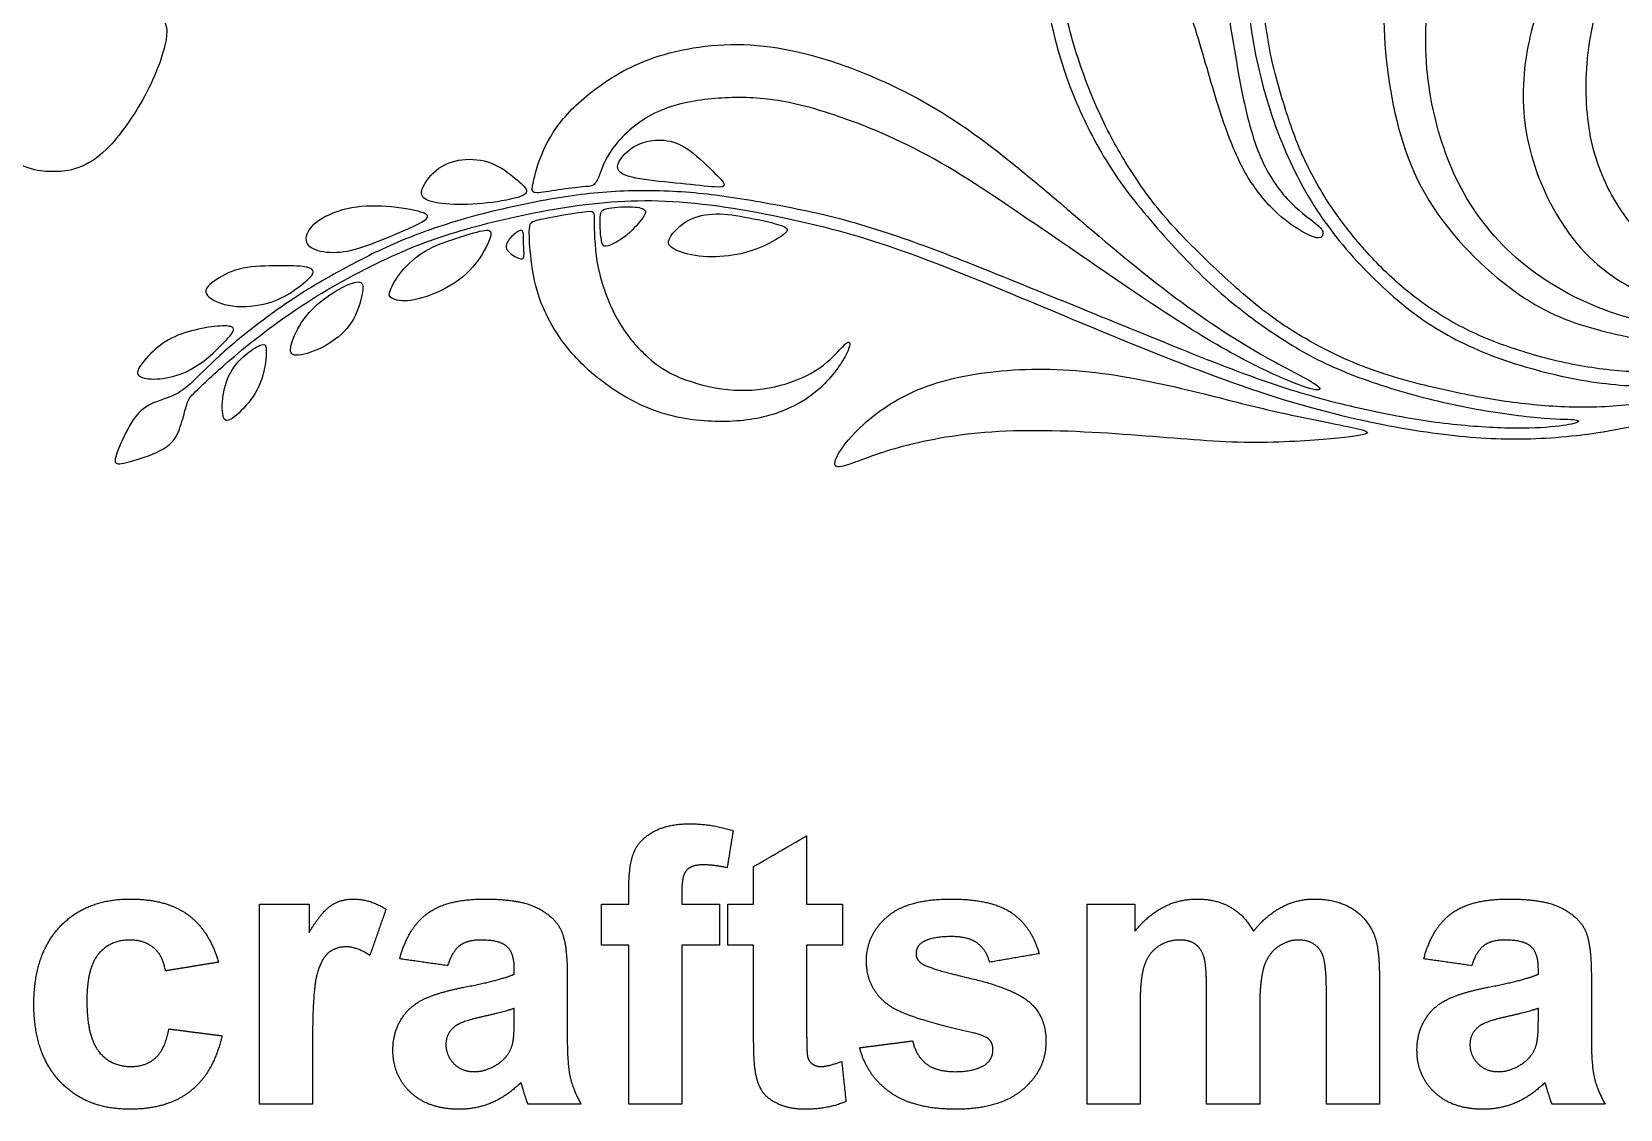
# Model space of a CAD drawing. Header units: millimetres. Extents: x -100 to 100, y -108 to 99.
# Drawn here: x -24.74 to 3.94, y -107.09 to -87.63 of the extents above; entities that cross this region are included whole.
import ezdxf

# ---------------------------------------------------------------- set-up
doc = ezdxf.new("R2010")
doc.units = ezdxf.units.MM
doc.header["$MEASUREMENT"] = 0
doc.layers.add('Default', color=18, linetype='Continuous')

msp = doc.modelspace()

# ---------------------------------------------------------------- linework, layer by layer
at = {"color": 5, "linetype": 'ByBlock', "lineweight": -2}
for points, knots in [([(1.143, -94.944), (0.633, -94.898), (0.072, -94.815), (-0.581, -94.676), (-1.234, -94.538), (-1.979, -94.346), (-2.903, -94.023), (-3.826, -93.701), (-4.928, -93.249), (-5.954, -92.822), (-6.979, -92.395), (-7.929, -91.992), (-8.714, -91.7), (-9.499, -91.408), (-10.121, -91.227), (-10.829, -91.064), (-11.536, -90.902), (-12.33, -90.758), (-13.034, -90.706), (-13.737, -90.654), (-14.35, -90.695), (-14.961, -90.782), (-15.573, -90.87), (-16.183, -91.005), (-16.702, -91.145), (-17.221, -91.285), (-17.65, -91.428), (-18.637, -91.866), (-19.195, -92.159), (-19.687, -92.468), (-20.179, -92.778), (-20.605, -93.103), (-20.947, -93.386), (-21.289, -93.67), (-21.548, -93.911), (-21.695, -94.051), (-21.842, -94.19), (-21.876, -94.228), (-21.903, -94.28), (-21.93, -94.331), (-21.948, -94.398), (-21.976, -94.499), (-22.003, -94.6), (-22.039, -94.737), (-22.089, -94.856), (-22.14, -94.974), (-22.204, -95.075), (-22.357, -95.165), (-22.509, -95.255), (-22.75, -95.334), (-22.916, -95.384), (-23.083, -95.433), (-23.177, -95.453), (-23.213, -95.424), (-23.25, -95.394), (-23.23, -95.315), (-23.174, -95.176), (-23.118, -95.038), (-23.026, -94.839), (-22.936, -94.693), (-22.846, -94.547), (-22.758, -94.454), (-22.511, -94.316), (-22.351, -94.271), (-22.226, -94.221), (-22.101, -94.17), (-22.01, -94.114), (-21.873, -93.99), (-21.737, -93.867), (-21.554, -93.675), (-21.338, -93.478), (-21.121, -93.281), (-20.871, -93.078), (-20.627, -92.893), (-20.383, -92.707), (-20.146, -92.539), (-19.89, -92.375), (-19.634, -92.211), (-19.359, -92.051), (-18.761, -91.728), (-18.437, -91.564), (-18.07, -91.41), (-17.703, -91.257), (-17.293, -91.115), (-16.844, -90.989), (-16.394, -90.863), (-15.905, -90.754), (-15.016, -90.593), (-14.616, -90.541), (-14.198, -90.518), (-13.779, -90.495), (-13.342, -90.501), (-12.928, -90.532), (-12.515, -90.562), (-12.125, -90.619), (-11.664, -90.698), (-11.203, -90.777), (-10.67, -90.879), (-10.153, -91.013), (-9.635, -91.148), (-9.131, -91.315), (-8.624, -91.502), (-8.116, -91.689), (-7.604, -91.896), (-6.962, -92.156), (-6.32, -92.417), (-5.549, -92.73), (-4.922, -92.986), (-4.295, -93.242), (-3.812, -93.441), (-3.335, -93.626), (-2.858, -93.812), (-2.388, -93.985), (-1.909, -94.131), (-1.431, -94.278), (-0.945, -94.399), (-0.052, -94.589), (0.356, -94.658), (0.763, -94.707), (1.171, -94.756), (1.58, -94.784), (1.926, -94.792), (2.273, -94.799), (2.558, -94.784), (2.764, -94.764), (2.971, -94.743), (3.099, -94.715), (3.156, -94.692), (3.214, -94.668), (3.201, -94.648), (3.094, -94.638), (2.987, -94.629), (2.785, -94.631), (2.448, -94.6), (2.111, -94.569), (1.637, -94.505), (1.168, -94.415), (0.699, -94.324), (0.235, -94.206), (-0.209, -94.068), (-0.653, -93.93), (-1.076, -93.772), (-1.819, -93.408), (-2.14, -93.202), (-2.461, -92.979), (-2.782, -92.756), (-3.103, -92.516), (-3.461, -92.181), (-3.82, -91.846), (-4.217, -91.416), (-4.541, -91.036), (-4.865, -90.656), (-5.115, -90.327), (-5.342, -89.954), (-5.57, -89.581), (-5.774, -89.166), (-5.935, -88.769), (-6.096, -88.372), (-6.214, -87.993), (-6.318, -87.529), (-6.421, -87.065), (-6.51, -86.516), (-6.549, -85.933), (-6.588, -85.351), (-6.577, -84.735), (-6.492, -84.096), (-6.407, -83.458), (-6.248, -82.796), (-6.028, -82.18), (-5.808, -81.565), (-5.526, -80.995), (-5.16, -80.454), (-4.793, -79.913), (-4.341, -79.401), (-3.825, -78.924), (-3.308, -78.446), (-2.727, -78.003), (-2.077, -77.669), (-1.427, -77.336), (-0.707, -77.111), (-0.06, -76.979), (0.587, -76.846), (1.163, -76.806), (1.46, -76.788), (1.758, -76.769), (1.778, -76.772), (1.79, -76.783), (1.802, -76.794), (1.806, -76.812), (1.792, -76.843), (1.778, -76.875), (1.745, -76.92), (1.713, -76.956), (1.68, -76.992), (1.649, -77.019), (1.482, -77.044), (1.347, -77.042), (1.028, -77.06), (0.845, -77.079), (0.596, -77.117), (0.346, -77.155), (0.029, -77.212), (-0.328, -77.302), (-0.685, -77.392), (-1.082, -77.516), (-1.466, -77.687), (-1.85, -77.858), (-2.221, -78.077), (-2.542, -78.286), (-2.863, -78.496), (-3.133, -78.696), (-3.384, -78.905), (-3.635, -79.114), (-3.867, -79.333), (-4.097, -79.583), (-4.327, -79.833), (-4.556, -80.115), (-4.76, -80.402), (-4.965, -80.688), (-5.144, -80.979), (-5.302, -81.28), (-5.459, -81.581), (-5.595, -81.893), (-5.71, -82.206), (-5.825, -82.519), (-5.92, -82.833), (-6.081, -83.471), (-6.147, -83.797), (-6.194, -84.157), (-6.241, -84.517), (-6.268, -84.913), (-6.272, -85.737), (-6.249, -86.166), (-6.193, -86.593), (-6.137, -87.02), (-6.048, -87.446), (-5.796, -88.298), (-5.633, -88.723), (-5.304, -89.45), (-5.137, -89.75), (-4.954, -90.046), (-4.77, -90.342), (-4.57, -90.632), (-4.317, -90.931), (-4.064, -91.231), (-3.758, -91.539), (-3.465, -91.818), (-3.172, -92.098), (-2.893, -92.35), (-2.631, -92.563), (-2.368, -92.776), (-2.122, -92.95), (-1.799, -93.14), (-1.476, -93.331), (-1.076, -93.538), (-0.631, -93.705), (-0.186, -93.872), (0.305, -93.998), (0.74, -94.097), (1.176, -94.195), (1.558, -94.266), (1.939, -94.318), (2.32, -94.371), (2.701, -94.405), (3.472, -94.421), (3.862, -94.403), (4.25, -94.355), (4.639, -94.308), (5.026, -94.231), (5.558, -94.102), (5.703, -94.049), (5.781, -94.007), (5.859, -93.965), (5.869, -93.935), (5.831, -93.926), (5.793, -93.918), (5.706, -93.931), (5.508, -93.958), (5.311, -93.985), (5.001, -94.027), (4.253, -94.043), (3.815, -94.017), (3.335, -93.939), (2.855, -93.86), (2.334, -93.729), (1.87, -93.57), (1.405, -93.411), (0.997, -93.224), (0.612, -92.986), (0.228, -92.747), (-0.131, -92.456), (-0.485, -92.112), (-0.839, -91.767), (-1.187, -91.369), (-1.481, -90.935), (-1.774, -90.501), (-2.013, -90.032), (-2.208, -89.531), (-2.404, -89.03), (-2.557, -88.496), (-2.661, -87.945), (-2.765, -87.394), (-2.821, -86.826), (-2.828, -86.338), (-2.836, -85.851), (-2.794, -85.444), (-2.717, -85.008), (-2.64, -84.573), (-2.528, -84.11), (-2.387, -83.653), (-2.247, -83.197), (-2.079, -82.746), (-1.877, -82.306), (-1.675, -81.865), (-1.439, -81.433), (-1.201, -81.023), (-0.964, -80.613), (-0.725, -80.225), (-0.436, -79.8), (-0.147, -79.376), (0.192, -78.916), (0.532, -78.504), (0.871, -78.091), (1.211, -77.727), (1.581, -77.302), (1.95, -76.877), (2.35, -76.391), (2.764, -75.874), (3.179, -75.357), (3.607, -74.809), (3.993, -74.298), (4.378, -73.787), (4.721, -73.314), (5.014, -72.875), (5.308, -72.437), (5.552, -72.032), (6.013, -71.226), (6.228, -70.823), (6.418, -70.428), (6.607, -70.033), (6.769, -69.646), (6.915, -69.245), (7.061, -68.845), (7.191, -68.43), (7.294, -67.943), (7.396, -67.455), (7.473, -66.894), (7.558, -65.792), (7.566, -65.251), (7.524, -64.207), (7.474, -63.704), (7.385, -63.235), (7.296, -62.767), (7.168, -62.334), (7.015, -61.852), (6.863, -61.369), (6.686, -60.837), (6.488, -60.374), (6.29, -59.912), (6.072, -59.519), (5.793, -59.087), (5.513, -58.656), (5.174, -58.186), (4.947, -57.887), (4.719, -57.589), (4.604, -57.462), (4.307, -57.263), (4.124, -57.192), (3.976, -57.101), (3.829, -57.01), (3.717, -56.901), (3.571, -56.616), (3.538, -56.441), (3.525, -56.3), (3.511, -56.16), (3.517, -56.055), (3.636, -55.966), (3.75, -55.982), (3.892, -56.039), (4.033, -56.095), (4.203, -56.193), (4.316, -56.282), (4.429, -56.372), (4.485, -56.452), (4.532, -56.591), (4.58, -56.73), (4.619, -56.927), (4.708, -57.222), (4.758, -57.32), (4.873, -57.48), (4.988, -57.641), (5.168, -57.863), (5.352, -58.11), (5.535, -58.357), (5.722, -58.627), (5.913, -58.924), (6.103, -59.221), (6.297, -59.545), (6.475, -59.883), (6.653, -60.222), (6.815, -60.576), (6.958, -60.971), (7.102, -61.366), (7.229, -61.804), (7.34, -62.215), (7.451, -62.627), (7.546, -63.012), (7.616, -63.422), (7.687, -63.832), (7.733, -64.266), (7.758, -64.702), (7.783, -65.138), (7.787, -65.576), (7.751, -66.454), (7.711, -66.896), (7.656, -67.286), (7.602, -67.676), (7.533, -68.014), (7.328, -68.78), (7.193, -69.209), (7.039, -69.618), (6.885, -70.028), (6.713, -70.417), (6.489, -70.855), (6.265, -71.292), (5.99, -71.777), (5.711, -72.239), (5.431, -72.7), (5.146, -73.139), (4.77, -73.666), (4.394, -74.193), (3.926, -74.809), (3.48, -75.379), (3.033, -75.948), (2.607, -76.472), (2.126, -77.044), (1.645, -77.616), (1.108, -78.236), (0.681, -78.766), (0.254, -79.296), (-0.064, -79.736), (-0.327, -80.122), (-0.589, -80.508), (-0.796, -80.841), (-0.992, -81.184), (-1.188, -81.527), (-1.372, -81.881), (-1.544, -82.258), (-1.717, -82.635), (-1.878, -83.034), (-2.008, -83.413), (-2.138, -83.791), (-2.238, -84.148), (-2.323, -84.52), (-2.409, -84.893), (-2.481, -85.281), (-2.517, -85.648), (-2.553, -86.015), (-2.553, -86.36), (-2.532, -86.735), (-2.511, -87.11), (-2.469, -87.514), (-2.398, -87.896), (-2.327, -88.278), (-2.226, -88.637), (-2.121, -88.973), (-2.016, -89.308), (-1.907, -89.618), (-1.767, -89.923), (-1.628, -90.227), (-1.458, -90.525), (-1.265, -90.81), (-1.071, -91.096), (-0.854, -91.369), (-0.626, -91.622), (-0.398, -91.875), (-0.159, -92.108), (0.365, -92.534), (0.649, -92.727), (0.939, -92.889), (1.229, -93.051), (1.524, -93.182), (1.861, -93.302), (2.197, -93.422), (2.576, -93.531), (2.945, -93.611), (3.315, -93.691), (3.676, -93.741), (4.042, -93.767), (4.408, -93.793), (4.779, -93.794), (5.145, -93.758), (5.511, -93.721), (5.873, -93.646), (6.185, -93.561), (6.497, -93.475), (6.76, -93.379), (6.948, -93.294), (7.136, -93.21), (7.248, -93.138), (7.3, -93.091), (7.353, -93.043), (7.346, -93.02), (7.289, -93.029), (7.232, -93.038), (7.125, -93.078), (6.933, -93.128), (6.741, -93.179), (6.464, -93.239), (6.151, -93.277), (5.838, -93.315), (5.49, -93.331), (5.03, -93.287), (4.569, -93.243), (3.997, -93.14), (3.49, -93.001), (2.984, -92.862), (2.544, -92.688), (2.022, -92.309), (1.499, -91.93), (0.895, -91.346), (0.087, -90.023), (-0.117, -89.283), (-0.23, -88.547), (-0.342, -87.81), (-0.362, -87.077), (-0.166, -85.569), (0.049, -84.795), (0.327, -84.099), (0.605, -83.403), (0.944, -82.784), (1.35, -82.177), (1.756, -81.57), (2.227, -80.975), (2.781, -80.376), (3.335, -79.778), (3.971, -79.176), (4.566, -78.614), (5.162, -78.052), (5.717, -77.528), (6.192, -77.03), (6.667, -76.532), (7.061, -76.061), (7.751, -75.14), (8.047, -74.691), (8.247, -74.293), (8.447, -73.894), (8.551, -73.546), (8.639, -73.366), (8.726, -73.187), (8.798, -73.175), (8.841, -73.287), (8.885, -73.399), (8.899, -73.635), (8.86, -74.037), (8.821, -74.438), (8.729, -75.005), (8.527, -75.564), (8.324, -76.124), (8.01, -76.676), (7.32, -77.666), (6.943, -78.103), (6.458, -78.578), (5.973, -79.053), (5.38, -79.565), (4.746, -80.14), (4.112, -80.716), (3.436, -81.354), (2.895, -81.948), (2.354, -82.542), (1.948, -83.092), (1.603, -83.667), (1.258, -84.243), (0.973, -84.844), (0.772, -85.517), (0.57, -86.19), (0.452, -86.936), (0.415, -88.245), (0.495, -88.809), (0.636, -89.336), (0.777, -89.864), (0.979, -90.356), (1.284, -90.818), (1.589, -91.28), (1.997, -91.711), (2.505, -92.061), (3.013, -92.411), (3.62, -92.678), (4.212, -92.831), (4.805, -92.983), (5.383, -93.02), (6.223, -93.02), (6.485, -92.983), (6.632, -92.941), (6.779, -92.9), (6.81, -92.854), (6.738, -92.836), (6.667, -92.819), (6.491, -92.831), (6.193, -92.815), (5.896, -92.799), (5.475, -92.756), (4.995, -92.611), (4.515, -92.465), (3.974, -92.218), (3.102, -91.467), (2.771, -90.963), (2.547, -90.45), (2.322, -89.936), (2.204, -89.413), (2.19, -88.886), (2.176, -88.36), (2.265, -87.83), (2.42, -87.328), (2.575, -86.826), (2.797, -86.352), (3.106, -85.939), (3.416, -85.526), (3.813, -85.175), (4.222, -84.933), (4.632, -84.692), (5.055, -84.559), (5.662, -84.43), (5.847, -84.433), (5.923, -84.456), (5.999, -84.479), (5.967, -84.522), (5.789, -84.614), (5.611, -84.706), (5.286, -84.847), (4.607, -85.362), (4.253, -85.736), (3.987, -86.157), (3.72, -86.579), (3.364, -87.517), (3.306, -88.564), (3.341, -89.029), (3.375, -89.493), (3.473, -89.899), (3.646, -90.292), (3.818, -90.684), (4.066, -91.064), (4.759, -91.72), (5.205, -91.996), (5.667, -92.166), (6.128, -92.336), (6.606, -92.399), (7.023, -92.4), (7.44, -92.402), (7.797, -92.341), (8.059, -92.265), (8.321, -92.189), (8.488, -92.097), (8.593, -92.06), (8.698, -92.022), (8.741, -92.039), (8.777, -92.065), (8.813, -92.091), (8.841, -92.126), (8.757, -92.249), (8.672, -92.373), (8.473, -92.586), (8.204, -92.823), (7.935, -93.061), (7.596, -93.323), (7.169, -93.581), (6.741, -93.84), (6.226, -94.096), (5.701, -94.301), (5.176, -94.505), (4.641, -94.657), (3.594, -94.876), (3.082, -94.942), (2.596, -94.971), (2.111, -94.999), (1.653, -94.99), (1.143, -94.944)], [0, 0, 0, 0, 0.004184, 0.004184, 0.004184, 0.008368, 0.008368, 0.008368, 0.012552, 0.012552, 0.012552, 0.016736, 0.016736, 0.016736, 0.020921, 0.020921, 0.020921, 0.025105, 0.025105, 0.025105, 0.029289, 0.029289, 0.029289, 0.033473, 0.033473, 0.033473, 0.037657, 0.037657, 0.041841, 0.041841, 0.041841, 0.046025, 0.046025, 0.046025, 0.050209, 0.050209, 0.050209, 0.054393, 0.054393, 0.054393, 0.058577, 0.058577, 0.058577, 0.062762, 0.062762, 0.062762, 0.066946, 0.066946, 0.066946, 0.07113, 0.07113, 0.07113, 0.075314, 0.075314, 0.075314, 0.079498, 0.079498, 0.079498, 0.083682, 0.083682, 0.083682, 0.087866, 0.087866, 0.09205, 0.09205, 0.09205, 0.096234, 0.096234, 0.096234, 0.100418, 0.100418, 0.100418, 0.104603, 0.104603, 0.104603, 0.108787, 0.108787, 0.108787, 0.112971, 0.112971, 0.117155, 0.117155, 0.117155, 0.121339, 0.121339, 0.121339, 0.125523, 0.125523, 0.129707, 0.129707, 0.129707, 0.133891, 0.133891, 0.133891, 0.138075, 0.138075, 0.138075, 0.142259, 0.142259, 0.142259, 0.146444, 0.146444, 0.146444, 0.150628, 0.150628, 0.150628, 0.154812, 0.154812, 0.154812, 0.158996, 0.158996, 0.158996, 0.16318, 0.16318, 0.16318, 0.167364, 0.167364, 0.171548, 0.171548, 0.171548, 0.175732, 0.175732, 0.175732, 0.179916, 0.179916, 0.179916, 0.1841, 0.1841, 0.1841, 0.188285, 0.188285, 0.188285, 0.192469, 0.192469, 0.192469, 0.196653, 0.196653, 0.196653, 0.200837, 0.200837, 0.200837, 0.205021, 0.205021, 0.209205, 0.209205, 0.209205, 0.213389, 0.213389, 0.213389, 0.217573, 0.217573, 0.217573, 0.221757, 0.221757, 0.221757, 0.225941, 0.225941, 0.225941, 0.230126, 0.230126, 0.230126, 0.23431, 0.23431, 0.23431, 0.238494, 0.238494, 0.238494, 0.242678, 0.242678, 0.242678, 0.246862, 0.246862, 0.246862, 0.251046, 0.251046, 0.251046, 0.25523, 0.25523, 0.25523, 0.259414, 0.259414, 0.259414, 0.263598, 0.263598, 0.263598, 0.267782, 0.267782, 0.267782, 0.271967, 0.271967, 0.271967, 0.276151, 0.276151, 0.276151, 0.280335, 0.280335, 0.284519, 0.284519, 0.288703, 0.288703, 0.288703, 0.292887, 0.292887, 0.292887, 0.297071, 0.297071, 0.297071, 0.301255, 0.301255, 0.301255, 0.305439, 0.305439, 0.305439, 0.309623, 0.309623, 0.309623, 0.313808, 0.313808, 0.313808, 0.317992, 0.317992, 0.317992, 0.322176, 0.322176, 0.322176, 0.32636, 0.32636, 0.330544, 0.330544, 0.330544, 0.334728, 0.334728, 0.338912, 0.338912, 0.338912, 0.343096, 0.343096, 0.34728, 0.34728, 0.351464, 0.351464, 0.351464, 0.355649, 0.355649, 0.355649, 0.359833, 0.359833, 0.359833, 0.364017, 0.364017, 0.364017, 0.368201, 0.368201, 0.368201, 0.372385, 0.372385, 0.372385, 0.376569, 0.376569, 0.376569, 0.380753, 0.380753, 0.380753, 0.384937, 0.384937, 0.389121, 0.389121, 0.389121, 0.393305, 0.393305, 0.39749, 0.39749, 0.39749, 0.401674, 0.401674, 0.401674, 0.405858, 0.405858, 0.405858, 0.410042, 0.410042, 0.414226, 0.414226, 0.414226, 0.41841, 0.41841, 0.41841, 0.422594, 0.422594, 0.422594, 0.426778, 0.426778, 0.426778, 0.430962, 0.430962, 0.430962, 0.435146, 0.435146, 0.435146, 0.439331, 0.439331, 0.439331, 0.443515, 0.443515, 0.443515, 0.447699, 0.447699, 0.447699, 0.451883, 0.451883, 0.451883, 0.456067, 0.456067, 0.456067, 0.460251, 0.460251, 0.460251, 0.464435, 0.464435, 0.464435, 0.468619, 0.468619, 0.468619, 0.472803, 0.472803, 0.472803, 0.476987, 0.476987, 0.476987, 0.481172, 0.481172, 0.481172, 0.485356, 0.485356, 0.485356, 0.48954, 0.48954, 0.493724, 0.493724, 0.493724, 0.497908, 0.497908, 0.497908, 0.502092, 0.502092, 0.502092, 0.506276, 0.506276, 0.51046, 0.51046, 0.514644, 0.514644, 0.514644, 0.518828, 0.518828, 0.518828, 0.523013, 0.523013, 0.523013, 0.527197, 0.527197, 0.527197, 0.531381, 0.531381, 0.531381, 0.535565, 0.535565, 0.539749, 0.539749, 0.539749, 0.543933, 0.543933, 0.548117, 0.548117, 0.548117, 0.552301, 0.552301, 0.556485, 0.556485, 0.556485, 0.560669, 0.560669, 0.560669, 0.564854, 0.564854, 0.564854, 0.569038, 0.569038, 0.573222, 0.573222, 0.573222, 0.577406, 0.577406, 0.577406, 0.58159, 0.58159, 0.58159, 0.585774, 0.585774, 0.585774, 0.589958, 0.589958, 0.589958, 0.594142, 0.594142, 0.594142, 0.598326, 0.598326, 0.598326, 0.60251, 0.60251, 0.60251, 0.606695, 0.606695, 0.610879, 0.610879, 0.610879, 0.615063, 0.615063, 0.619247, 0.619247, 0.619247, 0.623431, 0.623431, 0.623431, 0.627615, 0.627615, 0.627615, 0.631799, 0.631799, 0.631799, 0.635983, 0.635983, 0.635983, 0.640167, 0.640167, 0.640167, 0.644351, 0.644351, 0.644351, 0.648536, 0.648536, 0.648536, 0.65272, 0.65272, 0.65272, 0.656904, 0.656904, 0.656904, 0.661088, 0.661088, 0.661088, 0.665272, 0.665272, 0.665272, 0.669456, 0.669456, 0.669456, 0.67364, 0.67364, 0.67364, 0.677824, 0.677824, 0.677824, 0.682008, 0.682008, 0.682008, 0.686192, 0.686192, 0.686192, 0.690377, 0.690377, 0.690377, 0.694561, 0.694561, 0.694561, 0.698745, 0.698745, 0.702929, 0.702929, 0.702929, 0.707113, 0.707113, 0.707113, 0.711297, 0.711297, 0.711297, 0.715481, 0.715481, 0.715481, 0.719665, 0.719665, 0.719665, 0.723849, 0.723849, 0.723849, 0.728033, 0.728033, 0.728033, 0.732218, 0.732218, 0.732218, 0.736402, 0.736402, 0.736402, 0.740586, 0.740586, 0.740586, 0.74477, 0.74477, 0.74477, 0.748954, 0.748954, 0.748954, 0.753138, 0.753138, 0.753138, 0.757322, 0.757322, 0.757322, 0.761506, 0.761506, 0.76569, 0.76569, 0.76569, 0.769874, 0.769874, 0.774059, 0.774059, 0.774059, 0.778243, 0.778243, 0.778243, 0.782427, 0.782427, 0.782427, 0.786611, 0.786611, 0.786611, 0.790795, 0.790795, 0.790795, 0.794979, 0.794979, 0.799163, 0.799163, 0.799163, 0.803347, 0.803347, 0.803347, 0.807531, 0.807531, 0.807531, 0.811715, 0.811715, 0.811715, 0.8159, 0.8159, 0.8159, 0.820084, 0.820084, 0.824268, 0.824268, 0.824268, 0.828452, 0.828452, 0.828452, 0.832636, 0.832636, 0.832636, 0.83682, 0.83682, 0.83682, 0.841004, 0.841004, 0.841004, 0.845188, 0.845188, 0.849372, 0.849372, 0.849372, 0.853556, 0.853556, 0.853556, 0.857741, 0.857741, 0.857741, 0.861925, 0.861925, 0.861925, 0.866109, 0.866109, 0.870293, 0.870293, 0.870293, 0.874477, 0.874477, 0.874477, 0.878661, 0.878661, 0.878661, 0.882845, 0.882845, 0.882845, 0.887029, 0.887029, 0.891213, 0.891213, 0.891213, 0.895397, 0.895397, 0.895397, 0.899582, 0.899582, 0.899582, 0.903766, 0.903766, 0.903766, 0.90795, 0.90795, 0.90795, 0.912134, 0.912134, 0.916318, 0.916318, 0.916318, 0.920502, 0.920502, 0.920502, 0.924686, 0.924686, 0.92887, 0.92887, 0.92887, 0.933054, 0.937238, 0.937238, 0.937238, 0.941423, 0.941423, 0.941423, 0.945607, 0.945607, 0.949791, 0.949791, 0.949791, 0.953975, 0.953975, 0.953975, 0.958159, 0.958159, 0.958159, 0.962343, 0.962343, 0.962343, 0.966527, 0.966527, 0.966527, 0.970711, 0.970711, 0.970711, 0.974895, 0.974895, 0.974895, 0.979079, 0.979079, 0.979079, 0.983264, 0.983264, 0.983264, 0.987448, 0.987448, 0.991632, 0.991632, 0.991632, 1, 1, 1, 1]), ([(-24.352, -90.157), (-24.468, -90.157), (-24.584, -90.157), (-24.741, -90.111), (-24.898, -90.065), (-25.095, -89.973), (-25.323, -89.747), (-25.551, -89.521), (-25.81, -89.161), (-26.01, -88.789), (-26.209, -88.416), (-26.35, -88.03), (-26.391, -87.782), (-26.433, -87.534), (-26.376, -87.425), (-26.255, -87.317), (-26.135, -87.21), (-25.95, -87.104), (-25.841, -86.96), (-25.731, -86.815), (-25.696, -86.631), (-25.964, -86.135), (-26.266, -85.824), (-26.766, -85.396), (-27.266, -84.968), (-27.964, -84.424), (-28.514, -83.769), (-29.065, -83.113), (-29.468, -82.345), (-29.705, -81.703), (-29.942, -81.06), (-30.012, -80.543), (-29.959, -79.946), (-29.837, -79.867), (-29.565, -79.7), (-29.293, -79.534), (-28.872, -79.279), (-28.082, -78.49), (-27.714, -77.955), (-27.442, -77.183), (-27.306, -76.796), (-27.194, -76.351), (-27.109, -75.883)], [0, 0, 0, 0, 0.0625, 0.0625, 0.0625, 0.125, 0.125, 0.125, 0.1875, 0.1875, 0.1875, 0.25, 0.25, 0.25, 0.3125, 0.3125, 0.3125, 0.375, 0.375, 0.375, 0.4375, 0.4375, 0.5, 0.5, 0.5, 0.5625, 0.5625, 0.5625, 0.625, 0.625, 0.625, 0.6875, 0.6875, 0.75, 0.75, 0.75, 0.8125, 0.8125, 0.875, 0.875, 0.875, 1, 1, 1, 1]), ([(-21.594, -75.883), (-21.51, -76.351), (-21.398, -76.796), (-21.262, -77.183), (-20.99, -77.955), (-20.621, -78.49), (-20.227, -78.885), (-19.832, -79.279), (-19.411, -79.534), (-19.139, -79.7), (-18.867, -79.867), (-18.744, -79.946), (-18.692, -80.543), (-18.762, -81.06), (-18.999, -81.703), (-19.235, -82.345), (-19.639, -83.113), (-20.189, -83.769), (-20.74, -84.424), (-21.437, -84.968), (-21.937, -85.396), (-22.437, -85.824), (-22.74, -86.135), (-23.008, -86.631), (-22.973, -86.815), (-22.863, -86.96), (-22.753, -87.104), (-22.569, -87.21), (-22.448, -87.317), (-22.328, -87.425), (-22.271, -87.534), (-22.312, -87.782), (-22.354, -88.03), (-22.494, -88.416), (-22.694, -88.789), (-22.894, -89.161), (-23.152, -89.521), (-23.38, -89.747), (-23.608, -89.973), (-23.806, -90.065), (-23.963, -90.111), (-24.119, -90.157), (-24.236, -90.157), (-24.352, -90.157)], [-1, -1, -1, -1, -0.875, -0.875, -0.875, -0.8125, -0.8125, -0.8125, -0.75, -0.75, -0.75, -0.6875, -0.6875, -0.625, -0.625, -0.625, -0.5625, -0.5625, -0.5625, -0.5, -0.5, -0.5, -0.4375, -0.4375, -0.375, -0.375, -0.375, -0.3125, -0.3125, -0.3125, -0.25, -0.25, -0.25, -0.1875, -0.1875, -0.1875, -0.125, -0.125, -0.125, -0.0625, -0.0625, -0.0625, 0, 0, 0, 0]), ([(-5.017, -83.511), (-5.168, -83.429), (-5.332, -83.354), (-5.48, -83.308), (-5.628, -83.263), (-5.761, -83.247), (-5.836, -83.28), (-5.912, -83.313), (-5.93, -83.395), (-5.96, -83.55), (-5.991, -83.705), (-6.032, -83.932), (-6.055, -84.095), (-6.077, -84.257), (-6.08, -84.355), (-6.061, -84.412), (-6.043, -84.469), (-6.002, -84.484), (-5.883, -84.529), (-5.763, -84.574), (-5.565, -84.647), (-5.136, -84.928), (-4.906, -85.135), (-4.702, -85.406), (-4.497, -85.677), (-4.319, -86.012), (-4.156, -86.395), (-3.993, -86.779), (-3.696, -87.642), (-3.423, -88.634), (-3.288, -89.054), (-3.154, -89.473), (-3.022, -89.816), (-2.868, -90.102), (-2.715, -90.388), (-2.541, -90.618), (-2.368, -90.798), (-2.194, -90.978), (-2.022, -91.107), (-1.869, -91.201), (-1.717, -91.296), (-1.585, -91.355), (-1.511, -91.358), (-1.438, -91.36), (-1.423, -91.307), (-1.427, -91.263), (-1.431, -91.218), (-1.452, -91.182), (-1.564, -91.092), (-1.677, -91.002), (-1.879, -90.858), (-2.07, -90.651), (-2.261, -90.444), (-2.439, -90.174), (-2.579, -89.83), (-2.719, -89.486), (-2.822, -89.069), (-2.918, -88.563), (-3.014, -88.056), (-3.105, -87.461), (-3.276, -86.409), (-3.357, -85.953), (-3.603, -85.146), (-3.768, -84.795), (-3.96, -84.508), (-4.152, -84.221), (-4.371, -83.998), (-4.549, -83.841), (-4.728, -83.685), (-4.866, -83.594), (-5.017, -83.511)], [0, 0, 0, 0, 0.038462, 0.038462, 0.038462, 0.076923, 0.076923, 0.076923, 0.115385, 0.115385, 0.115385, 0.153846, 0.153846, 0.153846, 0.192308, 0.192308, 0.192308, 0.230769, 0.230769, 0.230769, 0.269231, 0.269231, 0.307692, 0.307692, 0.307692, 0.346154, 0.346154, 0.346154, 0.384615, 0.423077, 0.423077, 0.423077, 0.461538, 0.461538, 0.461538, 0.5, 0.5, 0.5, 0.538462, 0.538462, 0.538462, 0.576923, 0.576923, 0.576923, 0.615385, 0.615385, 0.615385, 0.653846, 0.653846, 0.653846, 0.692308, 0.692308, 0.692308, 0.730769, 0.730769, 0.730769, 0.769231, 0.769231, 0.769231, 0.807692, 0.807692, 0.846154, 0.846154, 0.884615, 0.884615, 0.884615, 0.923077, 0.923077, 0.923077, 1, 1, 1, 1]), ([(-14.619, -88.714), (-14.901, -88.934), (-15.109, -89.147), (-15.262, -89.362), (-15.416, -89.577), (-15.513, -89.794), (-15.58, -89.983), (-15.646, -90.172), (-15.68, -90.333), (-15.694, -90.426), (-15.708, -90.519), (-15.7, -90.543), (-15.541, -90.541), (-15.388, -90.513), (-15.227, -90.489), (-15.066, -90.466), (-14.896, -90.446), (-14.795, -90.436), (-14.693, -90.427), (-14.66, -90.428), (-14.625, -90.415), (-14.59, -90.402), (-14.552, -90.375), (-14.506, -90.264), (-14.46, -90.154), (-14.406, -89.959), (-14.25, -89.744), (-14.095, -89.528), (-13.839, -89.29), (-13.546, -89.134), (-13.253, -88.977), (-12.924, -88.901), (-12.591, -88.859), (-12.258, -88.817), (-11.921, -88.81), (-11.584, -88.838), (-11.247, -88.866), (-10.909, -88.929), (-10.427, -89.08), (-9.945, -89.23), (-9.319, -89.467), (-8.681, -89.805), (-8.043, -90.142), (-7.393, -90.579), (-6.739, -91.027), (-6.084, -91.474), (-5.425, -91.932), (-4.237, -92.731), (-3.708, -93.074), (-3.258, -93.333), (-2.807, -93.592), (-2.436, -93.767), (-1.871, -94.013), (-1.677, -94.084), (-1.568, -94.099), (-1.459, -94.114), (-1.435, -94.075), (-1.613, -93.966), (-1.79, -93.858), (-2.169, -93.68), (-2.648, -93.398), (-3.127, -93.117), (-3.705, -92.731), (-4.311, -92.267), (-4.916, -91.802), (-5.549, -91.258), (-6.772, -90.217), (-7.362, -89.719), (-7.963, -89.312), (-8.564, -88.905), (-9.177, -88.588), (-10.454, -88.091), (-11.119, -87.909), (-11.759, -87.871), (-12.399, -87.832), (-13.015, -87.935), (-13.5, -88.101), (-13.984, -88.266), (-14.338, -88.494), (-14.619, -88.714)], [0, 0, 0, 0, 0.034483, 0.034483, 0.034483, 0.068966, 0.068966, 0.068966, 0.103448, 0.103448, 0.103448, 0.137931, 0.137931, 0.172414, 0.172414, 0.172414, 0.206897, 0.206897, 0.206897, 0.241379, 0.241379, 0.241379, 0.275862, 0.275862, 0.275862, 0.310345, 0.310345, 0.310345, 0.344828, 0.344828, 0.344828, 0.37931, 0.37931, 0.37931, 0.413793, 0.413793, 0.413793, 0.448276, 0.448276, 0.448276, 0.482759, 0.482759, 0.482759, 0.517241, 0.517241, 0.517241, 0.551724, 0.551724, 0.586207, 0.586207, 0.586207, 0.62069, 0.62069, 0.655172, 0.655172, 0.655172, 0.689655, 0.689655, 0.689655, 0.724138, 0.724138, 0.724138, 0.758621, 0.758621, 0.758621, 0.793103, 0.793103, 0.827586, 0.827586, 0.827586, 0.862069, 0.862069, 0.896552, 0.896552, 0.896552, 0.931034, 0.931034, 0.931034, 1, 1, 1, 1]), ([(-12.447, -90.146), (-12.575, -90.02), (-12.757, -89.843), (-12.92, -89.737), (-13.084, -89.631), (-13.228, -89.597), (-13.37, -89.59), (-13.512, -89.584), (-13.653, -89.605), (-13.779, -89.664), (-13.905, -89.722), (-14.016, -89.817), (-14.086, -89.907), (-14.155, -89.997), (-14.184, -90.082), (-14.135, -90.146), (-14.086, -90.211), (-13.96, -90.256), (-13.756, -90.29), (-13.553, -90.325), (-13.272, -90.349), (-13.02, -90.375), (-12.769, -90.401), (-12.546, -90.428), (-12.41, -90.436), (-12.274, -90.444), (-12.225, -90.433), (-12.236, -90.389), (-12.248, -90.346), (-12.32, -90.271), (-12.447, -90.146)], [0, 0, 0, 0, 0.090909, 0.090909, 0.090909, 0.181818, 0.181818, 0.181818, 0.272727, 0.272727, 0.272727, 0.363636, 0.363636, 0.363636, 0.454545, 0.454545, 0.454545, 0.545455, 0.545455, 0.545455, 0.636364, 0.636364, 0.636364, 0.727273, 0.727273, 0.727273, 0.818182, 0.818182, 0.818182, 1, 1, 1, 1]), ([(-15.969, -90.316), (-16.063, -90.236), (-16.208, -90.11), (-16.374, -90.034), (-16.54, -89.957), (-16.727, -89.928), (-16.904, -89.939), (-17.081, -89.949), (-17.248, -90), (-17.386, -90.099), (-17.524, -90.198), (-17.634, -90.346), (-17.678, -90.451), (-17.721, -90.556), (-17.7, -90.618), (-17.616, -90.664), (-17.531, -90.709), (-17.385, -90.738), (-16.995, -90.759), (-16.752, -90.752), (-16.511, -90.725), (-16.27, -90.699), (-16.031, -90.653), (-15.912, -90.607), (-15.792, -90.561), (-15.792, -90.515), (-15.813, -90.474), (-15.834, -90.433), (-15.876, -90.397), (-15.969, -90.316)], [0, 0, 0, 0, 0.090909, 0.090909, 0.090909, 0.181818, 0.181818, 0.181818, 0.272727, 0.272727, 0.272727, 0.363636, 0.363636, 0.363636, 0.454545, 0.454545, 0.454545, 0.545455, 0.545455, 0.636364, 0.636364, 0.636364, 0.727273, 0.727273, 0.727273, 0.818182, 0.818182, 0.818182, 1, 1, 1, 1]), ([(-17.954, -91.197), (-18.121, -91.271), (-18.34, -91.362), (-18.541, -91.439), (-18.741, -91.516), (-18.924, -91.579), (-19.276, -91.63), (-19.446, -91.617), (-19.57, -91.581), (-19.694, -91.546), (-19.771, -91.489), (-19.784, -91.401), (-19.797, -91.313), (-19.694, -91.077), (-19.268, -90.882), (-19.041, -90.83), (-18.815, -90.778), (-18.574, -90.772), (-18.087, -90.808), (-17.839, -90.85), (-17.709, -90.889), (-17.579, -90.929), (-17.566, -90.966), (-17.618, -91.015), (-17.67, -91.063), (-17.786, -91.122), (-17.954, -91.197)], [0, 0, 0, 0, 0.090909, 0.090909, 0.090909, 0.181818, 0.181818, 0.272727, 0.272727, 0.272727, 0.363636, 0.363636, 0.363636, 0.454545, 0.545455, 0.545455, 0.545455, 0.636364, 0.636364, 0.727273, 0.727273, 0.727273, 0.818182, 0.818182, 0.818182, 1, 1, 1, 1]), ([(-13.619, -93.504), (-13.796, -93.344), (-13.979, -93.143), (-14.138, -92.869), (-14.297, -92.596), (-14.432, -92.251), (-14.573, -91.602), (-14.579, -91.299), (-14.581, -91.127), (-14.583, -90.955), (-14.581, -90.915), (-14.6, -90.893), (-14.619, -90.871), (-14.658, -90.868), (-14.958, -90.91), (-15.22, -90.955), (-15.391, -90.987), (-15.561, -91.02), (-15.64, -91.04), (-15.734, -91.083), (-15.748, -91.106), (-15.752, -91.199), (-15.757, -91.291), (-15.751, -91.454), (-15.729, -91.669), (-15.708, -91.884), (-15.67, -92.152), (-15.48, -92.705), (-15.328, -92.992), (-15.134, -93.252), (-14.94, -93.512), (-14.704, -93.747), (-14.416, -93.963), (-14.128, -94.178), (-13.789, -94.376), (-13.427, -94.498), (-13.065, -94.62), (-12.681, -94.668), (-11.978, -94.676), (-11.658, -94.637), (-11.356, -94.543), (-11.054, -94.449), (-10.769, -94.299), (-10.312, -93.904), (-10.139, -93.658), (-10.051, -93.496), (-9.962, -93.334), (-9.958, -93.256), (-9.98, -93.241), (-10.003, -93.226), (-10.052, -93.274), (-10.241, -93.472), (-10.382, -93.623), (-10.584, -93.751), (-10.785, -93.878), (-11.047, -93.981), (-11.319, -94.043), (-11.591, -94.105), (-11.873, -94.125), (-12.47, -94.063), (-12.785, -93.981), (-13.028, -93.881), (-13.271, -93.781), (-13.442, -93.664), (-13.619, -93.504)], [0, 0, 0, 0, 0.04, 0.04, 0.04, 0.08, 0.08, 0.12, 0.12, 0.12, 0.16, 0.16, 0.16, 0.2, 0.2, 0.24, 0.24, 0.24, 0.28, 0.28, 0.32, 0.32, 0.32, 0.36, 0.36, 0.36, 0.4, 0.4, 0.44, 0.44, 0.44, 0.48, 0.48, 0.48, 0.52, 0.52, 0.52, 0.56, 0.56, 0.6, 0.6, 0.6, 0.64, 0.64, 0.68, 0.68, 0.68, 0.72, 0.72, 0.72, 0.76, 0.76, 0.8, 0.8, 0.8, 0.84, 0.84, 0.84, 0.88, 0.88, 0.92, 0.92, 0.92, 1, 1, 1, 1]), ([(-14.471, -90.948), (-14.479, -91.017), (-14.478, -91.125), (-14.471, -91.222), (-14.465, -91.32), (-14.453, -91.408), (-14.437, -91.458), (-14.42, -91.507), (-14.398, -91.519), (-14.329, -91.497), (-14.259, -91.476), (-14.141, -91.421), (-14.025, -91.33), (-13.909, -91.24), (-13.796, -91.113), (-13.728, -91.024), (-13.66, -90.935), (-13.639, -90.883), (-13.711, -90.814), (-13.804, -90.797), (-13.94, -90.794), (-14.075, -90.792), (-14.252, -90.805), (-14.349, -90.827), (-14.446, -90.848), (-14.463, -90.879), (-14.471, -90.948)], [0, 0, 0, 0, 0.1, 0.1, 0.1, 0.2, 0.2, 0.2, 0.3, 0.3, 0.3, 0.4, 0.4, 0.4, 0.5, 0.5, 0.5, 0.6, 0.6, 0.7, 0.7, 0.7, 0.8, 0.8, 0.8, 1, 1, 1, 1]), ([(-11.789, -90.994), (-12.008, -90.952), (-12.198, -90.922), (-12.56, -90.925), (-12.733, -90.958), (-12.883, -91.04), (-13.033, -91.123), (-13.161, -91.255), (-13.213, -91.35), (-13.265, -91.444), (-13.241, -91.5), (-13.144, -91.555), (-13.048, -91.609), (-12.879, -91.663), (-12.688, -91.686), (-12.497, -91.709), (-12.282, -91.701), (-11.885, -91.638), (-11.703, -91.582), (-11.537, -91.509), (-11.371, -91.437), (-11.221, -91.347), (-11.147, -91.284), (-11.073, -91.22), (-11.074, -91.181), (-11.199, -91.135), (-11.323, -91.089), (-11.57, -91.035), (-11.789, -90.994)], [0, 0, 0, 0, 0.090909, 0.090909, 0.181818, 0.181818, 0.181818, 0.272727, 0.272727, 0.272727, 0.363636, 0.363636, 0.363636, 0.454545, 0.454545, 0.454545, 0.545455, 0.545455, 0.636364, 0.636364, 0.636364, 0.727273, 0.727273, 0.727273, 0.818182, 0.818182, 0.818182, 1, 1, 1, 1]), ([(-17.083, -91.367), (-17.268, -91.428), (-17.462, -91.494), (-17.631, -91.594), (-17.801, -91.694), (-17.944, -91.828), (-18.052, -91.958), (-18.159, -92.088), (-18.229, -92.215), (-18.295, -92.379), (-18.291, -92.416), (-18.172, -92.48), (-18.057, -92.506), (-17.893, -92.484), (-17.73, -92.462), (-17.519, -92.393), (-17.319, -92.293), (-17.119, -92.193), (-16.93, -92.063), (-16.772, -91.879), (-16.614, -91.696), (-16.486, -91.46), (-16.453, -91.337), (-16.421, -91.214), (-16.484, -91.204), (-16.604, -91.227), (-16.723, -91.25), (-16.899, -91.306), (-17.083, -91.367)], [0, 0, 0, 0, 0.090909, 0.090909, 0.090909, 0.181818, 0.181818, 0.181818, 0.272727, 0.272727, 0.363636, 0.363636, 0.454545, 0.454545, 0.454545, 0.545455, 0.545455, 0.545455, 0.636364, 0.636364, 0.636364, 0.727273, 0.727273, 0.727273, 0.818182, 0.818182, 0.818182, 1, 1, 1, 1]), ([(-15.864, -91.258), (-15.854, -91.297), (-15.86, -91.371), (-15.854, -91.543), (-15.843, -91.642), (-15.851, -91.693), (-15.859, -91.744), (-15.886, -91.747), (-15.95, -91.721), (-16.014, -91.694), (-16.115, -91.638), (-16.152, -91.575), (-16.189, -91.512), (-16.163, -91.441), (-16.115, -91.378), (-16.067, -91.316), (-15.997, -91.261), (-15.948, -91.237), (-15.9, -91.212), (-15.874, -91.218), (-15.864, -91.258)], [0, 0, 0, 0, 0.125, 0.125, 0.25, 0.25, 0.25, 0.375, 0.375, 0.375, 0.5, 0.5, 0.5, 0.625, 0.625, 0.625, 0.75, 0.75, 0.75, 1, 1, 1, 1]), ([(-19.733, -92.091), (-19.806, -92.163), (-19.935, -92.265), (-20.211, -92.438), (-20.358, -92.509), (-20.552, -92.552), (-20.746, -92.595), (-20.988, -92.611), (-21.385, -92.537), (-21.541, -92.448), (-21.583, -92.368), (-21.625, -92.288), (-21.555, -92.218), (-21.332, -92.058), (-21.179, -91.969), (-20.991, -91.92), (-20.803, -91.871), (-20.578, -91.863), (-20.37, -91.86), (-20.163, -91.857), (-19.971, -91.86), (-19.85, -91.873), (-19.73, -91.887), (-19.679, -91.912), (-19.662, -91.945), (-19.645, -91.978), (-19.66, -92.019), (-19.733, -92.091)], [0, 0, 0, 0, 0.090909, 0.090909, 0.181818, 0.181818, 0.181818, 0.272727, 0.272727, 0.363636, 0.363636, 0.363636, 0.454545, 0.454545, 0.545455, 0.545455, 0.545455, 0.636364, 0.636364, 0.636364, 0.727273, 0.727273, 0.727273, 0.818182, 0.818182, 0.818182, 1, 1, 1, 1]), ([(-19.033, -92.206), (-19.159, -92.261), (-19.318, -92.353), (-19.615, -92.58), (-19.751, -92.716), (-19.858, -92.875), (-19.966, -93.035), (-20.043, -93.219), (-20.078, -93.445), (-20.035, -93.487), (-19.919, -93.475), (-19.803, -93.464), (-19.615, -93.399), (-19.442, -93.305), (-19.269, -93.21), (-19.113, -93.087), (-19.003, -92.937), (-18.894, -92.788), (-18.832, -92.612), (-18.756, -92.329), (-18.741, -92.221), (-18.78, -92.176), (-18.818, -92.132), (-18.908, -92.15), (-19.033, -92.206)], [0, 0, 0, 0, 0.1, 0.1, 0.2, 0.2, 0.2, 0.3, 0.3, 0.4, 0.4, 0.4, 0.5, 0.5, 0.5, 0.6, 0.6, 0.6, 0.7, 0.7, 0.8, 0.8, 0.8, 1, 1, 1, 1]), ([(-21.356, -93.336), (-21.453, -93.432), (-21.551, -93.521), (-21.785, -93.691), (-21.922, -93.771), (-22.075, -93.825), (-22.228, -93.878), (-22.398, -93.904), (-22.533, -93.905), (-22.667, -93.905), (-22.766, -93.881), (-22.806, -93.837), (-22.846, -93.793), (-22.825, -93.73), (-22.666, -93.52), (-22.526, -93.373), (-22.234, -93.164), (-22.082, -93.103), (-21.916, -93.054), (-21.751, -93.006), (-21.572, -92.972), (-21.434, -92.956), (-21.295, -92.94), (-21.196, -92.943), (-21.141, -92.959), (-21.086, -92.976), (-21.076, -93.006), (-21.119, -93.072), (-21.162, -93.139), (-21.259, -93.241), (-21.356, -93.336)], [0, 0, 0, 0, 0.083333, 0.083333, 0.166667, 0.166667, 0.166667, 0.25, 0.25, 0.25, 0.333333, 0.333333, 0.333333, 0.416667, 0.416667, 0.5, 0.5, 0.583333, 0.583333, 0.583333, 0.666667, 0.666667, 0.666667, 0.75, 0.75, 0.75, 0.833333, 0.833333, 0.833333, 1, 1, 1, 1]), ([(-20.818, -93.42), (-20.916, -93.494), (-21.013, -93.584), (-21.174, -93.823), (-21.239, -93.971), (-21.303, -94.298), (-21.303, -94.476), (-21.259, -94.666), (-21.214, -94.678), (-21.027, -94.554), (-20.885, -94.419), (-20.778, -94.273), (-20.672, -94.127), (-20.601, -93.97), (-20.56, -93.818), (-20.518, -93.666), (-20.505, -93.52), (-20.503, -93.423), (-20.501, -93.326), (-20.509, -93.278), (-20.564, -93.283), (-20.619, -93.288), (-20.719, -93.346), (-20.818, -93.42)], [0, 0, 0, 0, 0.1, 0.1, 0.2, 0.2, 0.3, 0.3, 0.4, 0.4, 0.5, 0.5, 0.5, 0.6, 0.6, 0.6, 0.7, 0.7, 0.7, 0.8, 0.8, 0.8, 1, 1, 1, 1]), ([(-3.573, -94.173), (-4.085, -94.046), (-4.764, -93.888), (-5.408, -93.803), (-6.053, -93.718), (-6.663, -93.707), (-7.227, -93.757), (-7.791, -93.808), (-8.308, -93.92), (-8.731, -94.095), (-9.154, -94.271), (-9.482, -94.51), (-9.715, -94.72), (-9.948, -94.93), (-10.086, -95.111), (-10.163, -95.24), (-10.239, -95.37), (-10.253, -95.448), (-10.219, -95.478), (-10.184, -95.508), (-10.101, -95.491), (-9.898, -95.417), (-9.695, -95.344), (-9.373, -95.214), (-8.913, -95.098), (-8.452, -94.981), (-7.854, -94.878), (-7.145, -94.848), (-6.436, -94.817), (-5.616, -94.861), (-4.893, -94.914), (-4.171, -94.967), (-3.547, -95.03), (-2.96, -95.046), (-2.373, -95.062), (-1.824, -95.03), (-1.424, -94.997), (-1.024, -94.964), (-0.774, -94.93), (-0.569, -94.869), (-0.615, -94.843), (-0.923, -94.776), (-1.231, -94.708), (-1.801, -94.599), (-2.258, -94.497), (-2.716, -94.395), (-3.061, -94.3), (-3.573, -94.173)], [0, 0, 0, 0, 0.058824, 0.058824, 0.058824, 0.117647, 0.117647, 0.117647, 0.176471, 0.176471, 0.176471, 0.235294, 0.235294, 0.235294, 0.294118, 0.294118, 0.294118, 0.352941, 0.352941, 0.352941, 0.411765, 0.411765, 0.411765, 0.470588, 0.470588, 0.470588, 0.529412, 0.529412, 0.529412, 0.588235, 0.588235, 0.588235, 0.647059, 0.647059, 0.647059, 0.705882, 0.705882, 0.705882, 0.764706, 0.764706, 0.823529, 0.823529, 0.823529, 0.882353, 0.882353, 0.882353, 1, 1, 1, 1])]:
    msp.add_open_spline(points, degree=3, knots=knots, dxfattribs=at)
at = {"layer": 'Default', "color": 5}
for points in [[(-13.861, -102.442), (-13.766, -102.219), (-13.51, -102.079)], [(-13.51, -102.079), (-13.253, -101.938), (-12.861, -101.938)], [(-12.861, -101.938), (-12.459, -101.938), (-12.074, -102.062)], [(-12.074, -102.062), (-12.128, -102.397), (-12.182, -102.733)], [(-11.704, -102.71), (-11.225, -102.432), (-10.747, -102.154)], [(-10.747, -102.154), (-10.747, -102.772), (-10.747, -103.389)], [(-13.957, -103.118), (-13.957, -102.666), (-13.861, -102.442)], [(-12.911, -102.774), (-13, -102.869), (-13, -103.139)], [(-12.616, -102.679), (-12.822, -102.679), (-12.911, -102.774)], [(-12.182, -102.733), (-12.408, -102.679), (-12.616, -102.679)], [(-11.704, -103.389), (-11.704, -103.049), (-11.704, -102.71)], [(-13.957, -103.389), (-13.957, -103.254), (-13.957, -103.118)], [(-13, -103.139), (-13, -103.264), (-13, -103.389)], [(-24.229, -103.797), (-23.76, -103.296), (-22.96, -103.296)], [(-22.96, -103.296), (-22.306, -103.296), (-21.919, -103.578)], [(-20.623, -107), (-20.623, -105.194), (-20.623, -103.389)], [(-20.623, -103.389), (-20.176, -103.389), (-19.728, -103.389)], [(-19.728, -103.389), (-19.728, -103.644), (-19.728, -103.899)], [(-19.728, -103.899), (-19.51, -103.537), (-19.336, -103.417)], [(-19.336, -103.417), (-19.162, -103.296), (-18.941, -103.296)], [(-18.941, -103.296), (-18.629, -103.296), (-18.34, -103.478)], [(-18.34, -103.478), (-18.486, -103.897), (-18.633, -104.316)], [(-17.599, -103.561), (-17.249, -103.296), (-16.559, -103.296)], [(-16.559, -103.296), (-15.932, -103.296), (-15.625, -103.448)], [(-15.625, -103.448), (-15.318, -103.6), (-15.193, -103.833)], [(-14.451, -103.389), (-14.204, -103.389), (-13.957, -103.389)], [(-14.451, -104.13), (-14.451, -103.759), (-14.451, -103.389)], [(-13, -103.389), (-12.66, -103.389), (-12.321, -103.389)], [(-12.321, -103.389), (-12.321, -103.759), (-12.321, -104.13)], [(-12.167, -104.13), (-12.167, -103.759), (-12.167, -103.389)], [(-12.167, -103.389), (-11.935, -103.389), (-11.704, -103.389)], [(-10.747, -103.389), (-10.423, -103.389), (-10.099, -103.389)], [(-10.099, -103.389), (-10.099, -103.759), (-10.099, -104.13)], [(-9.296, -103.618), (-8.925, -103.296), (-8.147, -103.296)], [(-8.147, -103.296), (-7.406, -103.296), (-7.046, -103.546)], [(-5.685, -103.389), (-5.253, -103.389), (-4.821, -103.389)], [(-5.685, -107), (-5.685, -105.194), (-5.685, -103.389)], [(-4.821, -103.878), (-4.349, -103.296), (-3.698, -103.296)], [(-4.821, -103.389), (-4.821, -103.634), (-4.821, -103.878)], [(-3.698, -103.296), (-3.352, -103.296), (-3.098, -103.441)], [(-3.098, -103.441), (-2.843, -103.586), (-2.68, -103.878)], [(-2.68, -103.878), (-2.443, -103.586), (-2.17, -103.441)], [(-2.17, -103.441), (-1.896, -103.296), (-1.585, -103.296)], [(-1.585, -103.296), (-1.189, -103.296), (-0.915, -103.458)], [(-0.915, -103.458), (-0.641, -103.62), (-0.505, -103.934)], [(0.889, -103.561), (1.239, -103.296), (1.929, -103.296)], [(1.929, -103.296), (2.556, -103.296), (2.863, -103.448)], [(2.863, -103.448), (3.169, -103.6), (3.295, -103.833)], [(-24.698, -105.198), (-24.698, -104.298), (-24.229, -103.797)], [(-21.919, -103.578), (-21.533, -103.861), (-21.364, -104.438)], [(-18.093, -104.377), (-17.949, -103.826), (-17.599, -103.561)], [(-9.667, -104.414), (-9.667, -103.941), (-9.296, -103.618)], [(-7.046, -103.546), (-6.685, -103.795), (-6.549, -104.284)], [(0.395, -104.377), (0.538, -103.826), (0.889, -103.561)], [(-22.967, -104.037), (-23.32, -104.037), (-23.53, -104.288)], [(-22.535, -104.177), (-22.701, -104.037), (-22.967, -104.037)], [(-16.636, -104.037), (-16.876, -104.037), (-17.011, -104.14)], [(-16.153, -104.157), (-16.281, -104.037), (-16.636, -104.037)], [(-15.193, -103.833), (-15.068, -104.067), (-15.068, -104.691)], [(-8.663, -104.082), (-8.772, -104.159), (-8.772, -104.28)], [(-8.123, -103.975), (-8.5, -103.975), (-8.663, -104.082)], [(-7.663, -104.095), (-7.824, -103.975), (-8.123, -103.975)], [(-7.444, -104.438), (-7.502, -104.214), (-7.663, -104.095)], [(-4.015, -104.037), (-4.232, -104.037), (-4.405, -104.156)], [(-3.73, -104.112), (-3.835, -104.037), (-4.015, -104.037)], [(-1.865, -104.037), (-2.063, -104.037), (-2.238, -104.16)], [(-1.462, -104.241), (-1.593, -104.037), (-1.865, -104.037)], [(-0.505, -103.934), (-0.407, -104.166), (-0.407, -104.684)], [(1.851, -104.037), (1.611, -104.037), (1.477, -104.14)], [(2.335, -104.157), (2.207, -104.037), (1.851, -104.037)], [(3.295, -103.833), (3.42, -104.067), (3.42, -104.691)], [(-23.53, -104.288), (-23.741, -104.539), (-23.741, -105.127)], [(-22.321, -104.593), (-22.368, -104.316), (-22.535, -104.177)], [(-19.382, -104.271), (-19.515, -104.382), (-19.591, -104.671)], [(-19.059, -104.16), (-19.25, -104.16), (-19.382, -104.271)], [(-18.633, -104.316), (-18.862, -104.16), (-19.059, -104.16)], [(-17.228, -104.5), (-17.66, -104.438), (-18.093, -104.377)], [(-17.011, -104.14), (-17.145, -104.242), (-17.228, -104.5)], [(-16.025, -104.557), (-16.025, -104.276), (-16.153, -104.157)], [(-13.957, -104.13), (-14.204, -104.13), (-14.451, -104.13)], [(-13.957, -107), (-13.957, -105.565), (-13.957, -104.13)], [(-12.321, -104.13), (-12.66, -104.13), (-13, -104.13)], [(-13, -104.13), (-13, -105.565), (-13, -107)], [(-11.704, -104.13), (-11.935, -104.13), (-12.167, -104.13)], [(-11.704, -105.721), (-11.704, -104.925), (-11.704, -104.13)], [(-10.099, -104.13), (-10.423, -104.13), (-10.747, -104.13)], [(-10.747, -104.13), (-10.747, -104.875), (-10.747, -105.621)], [(-8.772, -104.28), (-8.772, -104.383), (-8.677, -104.456)], [(-6.549, -104.284), (-6.997, -104.361), (-7.444, -104.438)], [(-4.405, -104.156), (-4.578, -104.275), (-4.653, -104.5)], [(-3.575, -104.34), (-3.625, -104.187), (-3.73, -104.112)], [(-3.525, -105.02), (-3.525, -104.493), (-3.575, -104.34)], [(-2.238, -104.16), (-2.413, -104.282), (-2.49, -104.518)], [(-1.364, -104.935), (-1.364, -104.398), (-1.462, -104.241)], [(1.259, -104.5), (0.827, -104.438), (0.395, -104.377)], [(1.477, -104.14), (1.343, -104.242), (1.259, -104.5)], [(2.463, -104.557), (2.463, -104.276), (2.335, -104.157)], [(-21.364, -104.438), (-21.843, -104.515), (-22.321, -104.593)], [(-19.591, -104.671), (-19.667, -104.961), (-19.667, -105.883)], [(-16.931, -104.889), (-16.277, -104.763), (-16.025, -104.654)], [(-16.025, -104.654), (-16.025, -104.606), (-16.025, -104.557)], [(-9.238, -105.233), (-9.667, -104.938), (-9.667, -104.414)], [(-8.677, -104.456), (-8.548, -104.553), (-7.787, -104.729)], [(-4.653, -104.5), (-4.728, -104.724), (-4.728, -105.245)], [(-2.49, -104.518), (-2.568, -104.755), (-2.568, -105.265)], [(1.556, -104.889), (2.211, -104.763), (2.463, -104.654)], [(2.463, -104.654), (2.463, -104.606), (2.463, -104.557)], [(-17.673, -105.112), (-17.416, -104.984), (-16.931, -104.889)], [(-15.068, -104.691), (-15.068, -105.25), (-15.068, -105.81)], [(-7.787, -104.729), (-7.026, -104.906), (-6.724, -105.159)], [(-1.364, -107), (-1.364, -105.967), (-1.364, -104.935)], [(-0.407, -104.684), (-0.407, -105.842), (-0.407, -107)], [(0.814, -105.112), (1.072, -104.984), (1.556, -104.889)], [(3.42, -104.691), (3.42, -105.25), (3.42, -105.81)], [(-24.228, -106.59), (-24.698, -106.087), (-24.698, -105.198)], [(-23.741, -105.127), (-23.741, -105.781), (-23.525, -106.051)], [(-18.073, -105.479), (-17.931, -105.239), (-17.673, -105.112)], [(-7.771, -105.705), (-8.928, -105.445), (-9.238, -105.233)], [(-6.724, -105.159), (-6.426, -105.415), (-6.426, -105.874)], [(-4.728, -105.245), (-4.728, -106.122), (-4.728, -107)], [(-3.525, -107), (-3.525, -106.01), (-3.525, -105.02)], [(0.414, -105.479), (0.557, -105.239), (0.814, -105.112)], [(-18.216, -106.025), (-18.216, -105.719), (-18.073, -105.479)], [(-16.582, -105.418), (-16.963, -105.503), (-17.08, -105.584)], [(-16.025, -105.272), (-16.201, -105.333), (-16.582, -105.418)], [(-16.06, -105.927), (-16.025, -105.805), (-16.025, -105.462)], [(-16.025, -105.462), (-16.025, -105.367), (-16.025, -105.272)], [(-2.568, -105.265), (-2.568, -106.132), (-2.568, -107)], [(0.272, -106.025), (0.272, -105.719), (0.414, -105.479)], [(1.906, -105.418), (1.525, -105.503), (1.408, -105.584)], [(2.463, -105.272), (2.287, -105.333), (1.906, -105.418)], [(2.427, -105.927), (2.463, -105.805), (2.463, -105.462)], [(2.463, -105.462), (2.463, -105.367), (2.463, -105.272)], [(-22.504, -106.168), (-22.331, -106.015), (-22.259, -105.642)], [(-22.259, -105.642), (-21.781, -105.704), (-21.302, -105.765)], [(-21.302, -105.765), (-21.448, -106.422), (-21.861, -106.757)], [(-17.08, -105.584), (-17.259, -105.717), (-17.259, -105.921)], [(-15.068, -105.81), (-15.068, -106.287), (-15.016, -106.514)], [(-11.673, -106.402), (-11.704, -106.233), (-11.704, -105.721)], [(-10.747, -105.621), (-10.747, -106.074), (-10.729, -106.149)], [(-7.451, -105.832), (-7.522, -105.764), (-7.771, -105.705)], [(1.408, -105.584), (1.228, -105.717), (1.228, -105.921)], [(3.42, -105.81), (3.42, -106.287), (3.472, -106.514)], [(-23.525, -106.051), (-23.31, -106.321), (-22.947, -106.321)], [(-19.667, -105.883), (-19.667, -106.442), (-19.667, -107)], [(-17.896, -106.79), (-18.216, -106.487), (-18.216, -106.025)], [(-17.259, -105.921), (-17.259, -106.121), (-17.116, -106.267)], [(-16.279, -106.244), (-16.112, -106.115), (-16.06, -105.927)], [(-9.79, -105.981), (-9.312, -105.92), (-8.833, -105.858)], [(-9.229, -106.794), (-9.658, -106.495), (-9.79, -105.981)], [(-8.833, -105.858), (-8.772, -106.131), (-8.586, -106.272)], [(-7.508, -106.275), (-7.383, -106.178), (-7.383, -106.016)], [(-7.383, -106.016), (-7.383, -105.905), (-7.451, -105.832)], [(-6.426, -105.874), (-6.426, -106.374), (-6.84, -106.733)], [(0.592, -106.79), (0.272, -106.487), (0.272, -106.025)], [(1.228, -105.921), (1.228, -106.121), (1.372, -106.267)], [(2.209, -106.244), (2.375, -106.115), (2.427, -105.927)], [(-22.947, -106.321), (-22.676, -106.321), (-22.504, -106.168)], [(-17.116, -106.267), (-16.973, -106.414), (-16.751, -106.414)], [(-16.751, -106.414), (-16.504, -106.414), (-16.279, -106.244)], [(-10.729, -106.149), (-10.71, -106.224), (-10.646, -106.272)], [(-10.646, -106.272), (-10.582, -106.321), (-10.488, -106.321)], [(-10.488, -106.321), (-10.359, -106.321), (-10.114, -106.23)], [(-10.114, -106.23), (-10.076, -106.592), (-10.037, -106.954)], [(-8.586, -106.272), (-8.399, -106.414), (-8.064, -106.414)], [(-8.064, -106.414), (-7.695, -106.414), (-7.508, -106.275)], [(1.372, -106.267), (1.515, -106.414), (1.737, -106.414)], [(1.737, -106.414), (1.984, -106.414), (2.209, -106.244)], [(-22.97, -107.093), (-23.759, -107.093), (-24.228, -106.59)], [(-15.903, -106.609), (-16.147, -106.851), (-16.425, -106.972)], [(-15.869, -106.72), (-15.893, -106.636), (-15.903, -106.609)], [(-15.016, -106.514), (-14.964, -106.741), (-14.821, -107)], [(-11.541, -106.778), (-11.637, -106.639), (-11.673, -106.402)], [(2.584, -106.609), (2.34, -106.851), (2.062, -106.972)], [(2.618, -106.72), (2.595, -106.636), (2.584, -106.609)], [(3.472, -106.514), (3.524, -106.741), (3.667, -107)], [(-21.861, -106.757), (-22.275, -107.093), (-22.97, -107.093)], [(-17.019, -107.093), (-17.575, -107.093), (-17.896, -106.79)], [(-15.778, -107), (-15.815, -106.905), (-15.869, -106.72)], [(-11.241, -107.005), (-11.446, -106.917), (-11.541, -106.778)], [(-10.037, -106.954), (-10.365, -107.093), (-10.782, -107.093)], [(-8.064, -107.093), (-8.8, -107.093), (-9.229, -106.794)], [(-6.84, -106.733), (-7.253, -107.093), (-8.064, -107.093)], [(1.469, -107.093), (0.913, -107.093), (0.592, -106.79)], [(2.71, -107), (2.673, -106.905), (2.618, -106.72)], [(-19.667, -107), (-20.145, -107), (-20.623, -107)], [(-16.425, -106.972), (-16.704, -107.093), (-17.019, -107.093)], [(-14.821, -107), (-15.299, -107), (-15.778, -107)], [(-13, -107), (-13.478, -107), (-13.957, -107)], [(-10.782, -107.093), (-11.036, -107.093), (-11.241, -107.005)], [(-4.728, -107), (-5.207, -107), (-5.685, -107)], [(-2.568, -107), (-3.046, -107), (-3.525, -107)], [(-0.407, -107), (-0.886, -107), (-1.364, -107)], [(2.062, -106.972), (1.784, -107.093), (1.469, -107.093)], [(3.667, -107), (3.188, -107), (2.71, -107)]]:
    msp.add_open_spline(points, degree=2, dxfattribs=at)

doc.saveas('drawing.dxf')
